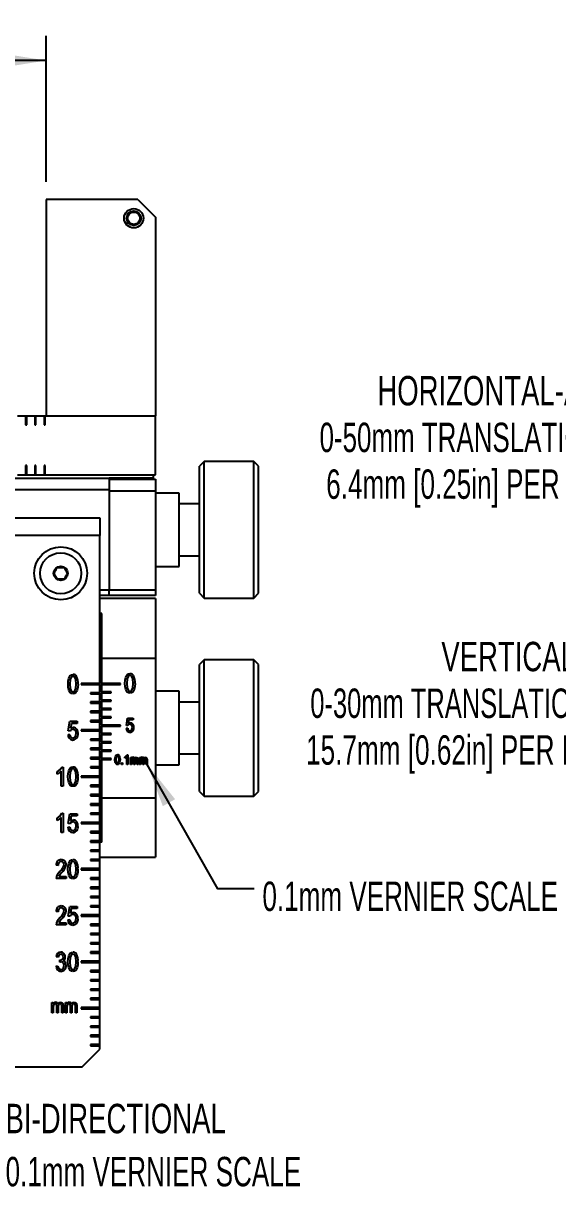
# Model space of a CAD drawing. Extents: x 0 to 278, y 1 to 215.
# Drawn here: x 100.9 to 139.4, y 58.7 to 142.5 of the extents above; entities that cross this region are included whole.
import ezdxf
from ezdxf.enums import TextEntityAlignment as Align

# ---------------------------------------------------------------- set-up
doc = ezdxf.new("R2010")
doc.units = 0
doc.layers.get('0').update_dxf_attribs({"linetype": 'CONTINUOUS'})
doc.dimstyles.new('SLDDIMSTYLE0', dxfattribs={"dimtxt": 2.116667, "dimasz": 3.175, "dimexe": 0, "dimexo": 0.0625, "dimgap": 0.529167, "dimtad": 0, "dimtih": 1, "dimtoh": 1, "dimlfac": 1.5, "dimrnd": 1e-09, "dimzin": 12, "dimsah": 1, "dimcen": 0.09, "dimazin": 3, "dimtfac": 1, "dimtofl": 0, "dimtmove": 0, "dimatfit": 3})
doc.dimstyles.new('SLDDIMSTYLE1', dxfattribs={"dimtxt": 2.116667, "dimasz": 3.175, "dimexe": 0, "dimexo": 0.0625, "dimgap": 0.529167, "dimtad": 0, "dimtih": 1, "dimtoh": 1, "dimlfac": 1.5, "dimrnd": 1e-09, "dimzin": 12, "dimsah": 1, "dimcen": 0, "dimazin": 3, "dimtfac": 1, "dimtofl": 0, "dimtmove": 0, "dimatfit": 3})

# ---------------------------------------------------------------- blocks, each defined once
blk = doc.blocks.new('_D')
at = {"color": 7, "linetype": 'CONTINUOUS'}
for p, q in [((75.925, 143.444), (75.281, 143.444)), ((75.281, 143.444), (75.281, 140.08)), ((83.682, 143.444), (84.326, 143.444)), ((84.326, 143.444), (84.326, 140.08)), ((57.028, 131.08), (57.028, 141.588)), ((102.579, 131.08), (102.579, 141.588)), ((75.281, 140.08), (75.925, 140.08)), ((84.326, 140.08), (83.682, 140.08)), ((57.028, 139.81), (65.316, 139.81)), ((102.579, 139.81), (94.291, 139.81))]:
    blk.add_line(p, q, dxfattribs=at)
for points in [[(57.028, 139.81), (60.203, 139.302), (60.203, 140.318)], [(102.579, 139.81), (99.404, 140.318), (99.404, 139.302)]]:
    blk.add_solid(points, dxfattribs=at)
at = {"color": 7, "linetype": 'CONTINUOUS', "width": 0.7}
for s, height, p in [('68.3mm', 2.1167, (74.422, 143.873, -4.49)), ('2.69in', 2.1167, (75.925, 140.08, -4.49)), ('MAXIMUM APERTURE', 2.11667, (65.745, 136.288, -4.49)), ('NOMINAL', 2.1167, (73.173, 132.925, -4.49))]:
    blk.add_text(s, height=height, dxfattribs=at).set_placement(p, align=Align.BOTTOM_LEFT)
blk = doc.blocks.new('SW_NOTE_3')
at = {"color": 0, "linetype": 'CONTINUOUS', "flags": 128}
blk.add_lwpolyline([(29.106, -43.378), (26.405, -43.378), (0, 0)], dxfattribs=at)
at = {"color": 0, "linetype": 'CONTINUOUS'}
blk.add_solid([(0, 0), (1.217, -2.976), (2.085, -2.448)], dxfattribs=at)
for s, width, p in [('BI-DIRECTIONAL', 0.7, (29.666, -45.668)), ('0.1mm VERNIER SCALE', 0.663158, (29.666, -49.49))]:
    blk.add_text(s, height=2.11667, dxfattribs=dict(at, width=width)).set_placement(p, align=Align.BOTTOM_LEFT)
blk = doc.blocks.new('SW_NOTE_4')
at = {"color": 0, "linetype": 'CONTINUOUS', "flags": 128}
blk.add_lwpolyline([(7.707, -8.965), (5.091, -8.965), (0, 0)], dxfattribs=at)
at = {"color": 0, "linetype": 'CONTINUOUS'}
blk.add_solid([(0, 0), (1.126, -3.012), (2.009, -2.51)], dxfattribs=at)
at = {"color": 0, "linetype": 'CONTINUOUS', "width": 0.663158}
blk.add_text('0.1mm VERNIER SCALE', height=2.11667, dxfattribs=at).set_placement((8.296, -11.193), align=Align.BOTTOM_LEFT)
blk = doc.blocks.new('_D_4')
at = {"color": 7, "linetype": 'CONTINUOUS'}
for p, q in [((169.121, 119.389), (166.91, 119.389)), ((174.384, 110.273), (169.121, 119.389))]:
    blk.add_line(p, q, dxfattribs=at)
blk.add_solid([(174.384, 110.273), (173.237, 113.276), (172.357, 112.768)], dxfattribs=at)
for s, height, width, p in [('%%c', 2.1167, 0.7, (141.637, 117.707, 22.945)), ('14.7mm [0.58in]', 2.11667, 0.7, (144.832, 117.707, 22.945)), ('HORIZONTAL-AXIS ACTUATOR', 2.11667, 0.7, (126.425, 114.344, 22.945)), ('0-50mm TRANSLATION RANGE @', 2.11667, 0.659615, (122.262, 110.981, 22.945)), ('6.4mm [0.25in] PER REVOLUTION', 2.11667, 0.663793, (122.741, 107.617, 22.945)), ('2.0mm [5/64in] HEX', 2.11667, 0.661111, (140.003, 104.254, 22.945))]:
    blk.add_text(s, height=height, dxfattribs=dict(at, width=width)).set_placement(p, align=Align.BOTTOM_LEFT)
blk = doc.blocks.new('_D_5')
at = {"color": 7, "linetype": 'CONTINUOUS'}
for p, q in [((168.961, 100.247), (167.025, 100.247)), ((173.982, 95.226), (168.961, 100.247))]:
    blk.add_line(p, q, dxfattribs=at)
blk.add_solid([(173.982, 95.226), (172.096, 97.83), (171.378, 97.112)], dxfattribs=at)
for s, height, width, p in [('%%c', 2.1167, 0.7, (141.752, 98.565, 22.945)), ('14.7mm [0.58in]', 2.11667, 0.7, (144.947, 98.565, 22.945)), ('VERTICAL-AXIS ACTUATOR', 2.11667, 0.7, (131.031, 95.202, 22.945)), ('0-30mm TRANSLATION RANGE @ ', 2.11667, 0.648148, (121.597, 91.839, 22.945)), ('15.7mm [0.62in] PER REVOLUTION', 2.11667, 0.665, (121.291, 88.475, 22.945)), ('2.0mm [5/64in] HEX', 2.11667, 0.661111, (140.117, 85.112, 22.945))]:
    blk.add_text(s, height=height, dxfattribs=dict(at, width=width)).set_placement(p, align=Align.BOTTOM_LEFT)

msp = doc.modelspace()

# ---------------------------------------------------------------- linework, layer by layer
at = {"color": 7, "linetype": 'CONTINUOUS'}
for p, q in [((102.579, 129.8099), (102.579, 114.2313)), ((109.183, 129.8099), (102.579, 129.8099)), ((109.183, 129.8099), (110.453, 128.5399)), ((110.453, 128.5399), (110.453, 114.2313)), ((100.5126, 114.2313), (101.0946, 114.2313)), ((101.0946, 114.2313), (101.0946, 113.5673)), ((101.0946, 114.2313), (101.1793, 114.2313)), ((101.1793, 113.5673), (101.1793, 114.2313)), ((101.1793, 114.2313), (101.7613, 114.2313)), ((101.7613, 114.2313), (101.7613, 113.5673)), ((101.7613, 114.2313), (101.846, 114.2313)), ((101.846, 113.5673), (101.846, 114.2313)), ((101.846, 114.2313), (102.428, 114.2313)), ((102.428, 114.2313), (102.428, 113.5673)), ((102.428, 114.2313), (102.5126, 114.2313)), ((102.5126, 113.5673), (102.5126, 114.2313)), ((102.5126, 114.2313), (110.453, 114.2313)), ((102.579, 114.2313), (110.453, 114.2313)), ((110.453, 109.9846), (110.453, 114.2313)), ((101.0946, 113.5673), (101.1793, 113.5673)), ((101.7613, 113.5673), (101.846, 113.5673)), ((102.428, 113.5673), (102.5126, 113.5673)), ((101.1793, 110.6619), (101.0946, 110.6619)), ((101.0946, 110.6619), (101.0946, 109.9846)), ((101.1793, 109.9846), (101.1793, 110.6619)), ((101.846, 110.6619), (101.7613, 110.6619)), ((101.7613, 110.6619), (101.7613, 109.9846)), ((101.846, 109.9846), (101.846, 110.6619)), ((102.5126, 110.6619), (102.428, 110.6619)), ((102.428, 110.6619), (102.428, 109.9846)), ((102.5126, 109.9846), (102.5126, 110.6619)), ((113.9666, 110.9306), (113.628, 110.5919)), ((113.628, 101.4479), (113.628, 110.5919)), ((117.5226, 110.9306), (113.9666, 110.9306)), ((113.9666, 101.1093), (113.9666, 110.9306)), ((117.8613, 110.5919), (117.5226, 110.9306)), ((117.5226, 101.1093), (117.5226, 110.9306)), ((117.8613, 101.4479), (117.8613, 110.5919)), ((68.5793, 109.7453), (107.1196, 109.7453)), ((100.5126, 109.9846), (101.0946, 109.9846)), ((101.0946, 109.9846), (101.1793, 109.9846)), ((101.1793, 109.9846), (101.7613, 109.9846)), ((101.7613, 109.9846), (101.846, 109.9846)), ((101.846, 109.9846), (102.428, 109.9846)), ((102.428, 109.9846), (102.5126, 109.9846)), ((102.5126, 109.9846), (110.453, 109.9846)), ((109.945, 109.7453), (107.1196, 109.7453)), ((107.1196, 109.7453), (107.1196, 108.8986)), ((110.2836, 109.7453), (109.945, 109.7453)), ((110.2836, 109.9846), (110.2836, 109.7453)), ((107.1196, 109.6606), (110.453, 109.6606)), ((110.453, 109.6606), (110.453, 108.8139)), ((107.1196, 108.8986), (66.1793, 108.8986)), ((107.1196, 108.8986), (107.1196, 101.7019)), ((107.1196, 108.8139), (107.1196, 101.7019)), ((110.453, 108.8139), (107.1196, 108.8139)), ((110.453, 108.8139), (110.453, 101.7019)), ((112.1463, 108.6658), (110.453, 108.6658)), ((112.1463, 103.3741), (112.1463, 108.6658)), ((113.628, 107.8826), (112.1463, 107.8826)), ((94.453, 106.8873), (106.453, 106.8873)), ((106.453, 106.8873), (106.453, 105.6173)), ((106.453, 105.6173), (94.453, 105.6173)), ((106.453, 94.9553), (106.453, 105.6173)), ((112.1463, 104.1573), (113.628, 104.1573)), ((103.3835, 103.3106), (103.8724, 103.3106)), ((110.453, 103.3741), (112.1463, 103.3741)), ((103.8724, 102.4639), (103.3835, 102.4639)), ((106.453, 101.7019), (107.1196, 101.7019)), ((107.1196, 101.2786), (107.1196, 101.7019)), ((107.1196, 101.7019), (110.453, 101.7019)), ((110.453, 101.7019), (110.453, 101.2786)), ((113.628, 101.4479), (113.9666, 101.1093)), ((117.5226, 101.1093), (117.8613, 101.4479)), ((107.1196, 101.2786), (106.453, 101.2786)), ((110.453, 101.0669), (106.453, 101.0669)), ((110.453, 101.2786), (107.1196, 101.2786)), ((110.453, 101.0669), (110.453, 96.7766)), ((113.9666, 101.1093), (117.5226, 101.1093)), ((106.5863, 99.9862), (106.453, 99.9862)), ((106.5863, 96.7766), (106.5863, 99.9862)), ((106.5863, 94.9553), (106.5863, 96.7766)), ((106.5863, 96.7766), (110.453, 96.7766)), ((110.453, 96.7766), (110.453, 86.7306)), ((113.9666, 96.6643), (113.628, 96.3256)), ((117.5226, 96.6643), (113.9666, 96.6643)), ((113.9666, 86.8429), (113.9666, 96.6643)), ((117.8613, 96.3256), (117.5226, 96.6643)), ((117.5226, 86.8429), (117.5226, 96.6643)), ((113.628, 87.1816), (113.628, 96.3256)), ((117.8613, 87.1816), (117.8613, 96.3256)), ((106.453, 94.9553), (105.0983, 94.9553)), ((105.0983, 94.9553), (105.0983, 94.8706)), ((105.0983, 94.8706), (106.453, 94.8706)), ((106.453, 94.8706), (106.453, 94.9553)), ((106.453, 94.2886), (106.453, 94.8706)), ((107.941, 94.9553), (106.5863, 94.9553)), ((106.5863, 94.9553), (106.5863, 94.8706)), ((106.5863, 94.3553), (106.5863, 94.8706)), ((106.5863, 94.8706), (107.941, 94.8706)), ((107.941, 94.8706), (107.941, 94.9553)), ((106.453, 94.2886), (105.7756, 94.2886)), ((105.7756, 94.2886), (105.7756, 94.2039)), ((105.7756, 94.2039), (106.453, 94.2039)), ((106.453, 94.2039), (106.453, 94.2886)), ((106.453, 93.6219), (106.453, 94.2039)), ((107.2636, 94.3553), (106.5863, 94.3553)), ((106.5863, 94.3553), (106.5863, 94.2706)), ((106.5863, 93.7553), (106.5863, 94.2706)), ((106.5863, 94.2706), (107.2636, 94.2706)), ((107.2636, 94.2706), (107.2636, 94.3553)), ((112.1463, 94.3994), (110.453, 94.3994)), ((112.1463, 89.1078), (112.1463, 94.3994)), ((106.453, 93.6219), (105.7756, 93.6219)), ((105.7756, 93.6219), (105.7756, 93.5373)), ((105.7756, 93.5373), (106.453, 93.5373)), ((106.453, 93.5373), (106.453, 93.6219)), ((106.453, 92.9553), (106.453, 93.5373)), ((107.2636, 93.7553), (106.5863, 93.7553)), ((106.5863, 93.7553), (106.5863, 93.6706)), ((106.5863, 93.1553), (106.5863, 93.6706)), ((106.5863, 93.6706), (107.2636, 93.6706)), ((107.2636, 93.1553), (106.5863, 93.1553)), ((106.5863, 93.1553), (106.5863, 93.0706)), ((106.5863, 92.5553), (106.5863, 93.0706)), ((106.5863, 93.0706), (107.2636, 93.0706)), ((107.2636, 93.6706), (107.2636, 93.7553)), ((107.2636, 93.0706), (107.2636, 93.1553)), ((113.628, 93.6163), (112.1463, 93.6163)), ((104.1703, 91.5452), (104.2758, 92.2393)), ((104.2758, 92.2393), (104.8212, 92.2393)), ((104.8212, 92.2393), (104.8212, 92.081)), ((106.453, 92.9553), (105.7756, 92.9553)), ((105.7756, 92.9553), (105.7756, 92.8706)), ((105.7756, 92.8706), (106.453, 92.8706)), ((105.7756, 92.2886), (105.7756, 92.2039)), ((106.453, 92.2886), (105.7756, 92.2886)), ((105.7756, 92.2039), (106.453, 92.2039)), ((106.453, 92.8706), (106.453, 92.9553)), ((106.453, 92.2886), (106.453, 92.8706)), ((106.453, 92.2039), (106.453, 92.2886)), ((106.453, 91.6219), (106.453, 92.2039)), ((107.2636, 92.5553), (106.5863, 92.5553)), ((106.5863, 92.5553), (106.5863, 92.4706)), ((106.5863, 91.9553), (106.5863, 92.4706)), ((106.5863, 92.4706), (107.2636, 92.4706)), ((107.2636, 92.4706), (107.2636, 92.5553)), ((108.3581, 91.9349), (108.4382, 92.4613)), ((108.4382, 92.4613), (108.8518, 92.4613)), ((108.5276, 92.3412), (108.489, 92.0875)), ((108.8518, 92.3412), (108.5276, 92.3412)), ((108.8518, 92.4613), (108.8518, 92.3412)), ((104.311, 91.5252), (104.1703, 91.5452)), ((104.3937, 92.081), (104.3429, 91.7465)), ((104.8212, 92.081), (104.3937, 92.081)), ((106.453, 91.6219), (105.0983, 91.6219)), ((105.0983, 91.6219), (105.0983, 91.5373)), ((105.0983, 91.5373), (106.453, 91.5373)), ((106.453, 91.5373), (106.453, 91.6219)), ((106.453, 90.9553), (106.453, 91.5373)), ((107.941, 91.9553), (106.5863, 91.9553)), ((106.5863, 91.9553), (106.5863, 91.8706)), ((106.5863, 91.3553), (106.5863, 91.8706)), ((106.5863, 91.8706), (107.941, 91.8706)), ((107.2636, 91.3553), (106.5863, 91.3553)), ((106.5863, 91.3553), (106.5863, 91.2706)), ((107.2636, 91.2706), (107.2636, 91.3553)), ((107.941, 91.8706), (107.941, 91.9553)), ((108.3448, 91.7275), (108.4515, 91.7408)), ((108.4649, 91.9197), (108.3581, 91.9349)), ((104.1527, 91.2717), (104.2934, 91.2893)), ((106.453, 90.9553), (105.7756, 90.9553)), ((105.7756, 90.9553), (105.7756, 90.8706)), ((105.7756, 90.8706), (106.453, 90.8706)), ((106.453, 90.8706), (106.453, 90.9553)), ((106.453, 90.2886), (106.453, 90.8706)), ((106.5863, 90.7553), (106.5863, 91.2706)), ((106.5863, 91.2706), (107.2636, 91.2706)), ((107.2636, 90.7553), (106.5863, 90.7553)), ((106.5863, 90.7553), (106.5863, 90.6706)), ((106.5863, 90.1553), (106.5863, 90.6706)), ((106.5863, 90.6706), (107.2636, 90.6706)), ((107.2636, 90.6706), (107.2636, 90.7553)), ((105.7756, 90.2886), (105.7756, 90.2039)), ((106.453, 90.2886), (105.7756, 90.2886)), ((105.7756, 90.2039), (106.453, 90.2039)), ((106.453, 90.2039), (106.453, 90.2886)), ((106.453, 89.6219), (106.453, 90.2039)), ((107.2636, 90.1553), (106.5863, 90.1553)), ((106.5863, 90.1553), (106.5863, 90.0706)), ((106.5863, 89.5553), (106.5863, 90.0706)), ((106.5863, 90.0706), (107.2636, 90.0706)), ((107.2636, 90.0706), (107.2636, 90.1553)), ((108.236, 89.5678), (108.236, 89.6478)), ((108.3783, 89.1319), (108.3783, 89.6745)), ((108.4033, 89.8257), (108.4495, 89.8257)), ((108.4495, 89.8257), (108.4495, 89.1319)), ((112.1463, 89.8909), (113.628, 89.8909)), ((103.708, 88.9412), (103.7993, 88.9412)), ((103.7993, 88.9412), (103.7993, 87.5689)), ((106.453, 89.6219), (105.7756, 89.6219)), ((105.7756, 89.6219), (105.7756, 89.5373)), ((105.7756, 89.5373), (106.453, 89.5373)), ((106.453, 88.9553), (105.7756, 88.9553)), ((105.7756, 88.9553), (105.7756, 88.8706)), ((105.7756, 88.8706), (106.453, 88.8706)), ((106.453, 89.5373), (106.453, 89.6219)), ((106.453, 88.9553), (106.453, 89.5373)), ((106.453, 88.8706), (106.453, 88.9553)), ((106.453, 88.2886), (106.453, 88.8706)), ((107.2636, 89.5553), (106.5863, 89.5553)), ((106.5863, 89.5553), (106.5863, 89.4706)), ((106.5863, 86.7306), (106.5863, 89.4706)), ((106.5863, 89.4706), (107.2636, 89.4706)), ((107.2636, 89.4706), (107.2636, 89.5553)), ((108.0047, 89.2298), (108.0759, 89.2298)), ((108.0047, 89.1319), (108.0047, 89.2298)), ((108.0759, 89.1319), (108.0047, 89.1319)), ((108.0759, 89.2298), (108.0759, 89.1319)), ((108.4495, 89.1319), (108.3783, 89.1319)), ((108.6451, 89.63), (108.7074, 89.63)), ((108.6451, 89.1319), (108.6451, 89.63)), ((108.7163, 89.1319), (108.6451, 89.1319)), ((108.7074, 89.63), (108.7074, 89.5599)), ((108.7163, 89.3902), (108.7163, 89.1319)), ((108.8853, 89.1319), (108.8853, 89.4553)), ((108.9565, 89.1319), (108.8853, 89.1319)), ((108.9565, 89.4212), (108.9565, 89.1319)), ((109.1254, 89.1319), (109.1254, 89.4455)), ((109.1966, 89.1319), (109.1254, 89.1319)), ((109.1966, 89.4723), (109.1966, 89.1319)), ((109.3033, 89.63), (109.3656, 89.63)), ((109.3033, 89.1319), (109.3033, 89.63)), ((109.3745, 89.1319), (109.3033, 89.1319)), ((109.3656, 89.63), (109.3656, 89.5599)), ((109.3745, 89.3902), (109.3745, 89.1319)), ((109.5435, 89.1319), (109.5435, 89.4553)), ((109.6147, 89.1319), (109.5435, 89.1319)), ((109.6147, 89.4212), (109.6147, 89.1319)), ((109.7836, 89.1319), (109.7836, 89.4455)), ((109.8548, 89.1319), (109.7836, 89.1319)), ((109.8548, 89.4723), (109.8548, 89.1319)), ((110.453, 89.1078), (112.1463, 89.1078)), ((103.377, 88.431), (103.377, 88.5893)), ((103.6585, 87.5689), (103.6585, 88.6421)), ((106.453, 88.2886), (105.0983, 88.2886)), ((105.0983, 88.2886), (105.0983, 88.2039)), ((105.0983, 88.2039), (106.453, 88.2039)), ((106.453, 88.2039), (106.453, 88.2886)), ((106.453, 87.6219), (106.453, 88.2039)), ((103.7993, 87.5689), (103.6585, 87.5689)), ((105.7756, 87.6219), (105.7756, 87.5373)), ((106.453, 87.6219), (105.7756, 87.6219)), ((105.7756, 87.5373), (106.453, 87.5373)), ((106.453, 87.5373), (106.453, 87.6219)), ((106.453, 86.9553), (106.453, 87.5373)), ((113.628, 87.1816), (113.9666, 86.8429)), ((117.5226, 86.8429), (117.8613, 87.1816)), ((106.453, 86.9553), (105.7756, 86.9553)), ((105.7756, 86.9553), (105.7756, 86.8706)), ((105.7756, 86.8706), (106.453, 86.8706)), ((105.7756, 86.2886), (105.7756, 86.2039)), ((106.453, 86.2886), (105.7756, 86.2886)), ((106.453, 86.8706), (106.453, 86.9553)), ((106.453, 86.2886), (106.453, 86.8706)), ((106.453, 86.2039), (106.453, 86.2886)), ((106.5863, 86.7306), (110.453, 86.7306)), ((106.5863, 83.521), (106.5863, 86.7306)), ((110.453, 86.7306), (110.453, 82.4403)), ((113.9666, 86.8429), (117.5226, 86.8429)), ((103.708, 85.6079), (103.7993, 85.6079)), ((103.7993, 85.6079), (103.7993, 84.2356)), ((104.1687, 84.8786), (104.2743, 85.5727)), ((104.2743, 85.5727), (104.8197, 85.5727)), ((104.8197, 85.5727), (104.8197, 85.4143)), ((105.7756, 86.2039), (106.453, 86.2039)), ((106.453, 85.6219), (105.7756, 85.6219)), ((105.7756, 85.6219), (105.7756, 85.5373)), ((105.7756, 85.5373), (106.453, 85.5373)), ((106.453, 85.6219), (106.453, 86.2039)), ((106.453, 85.5373), (106.453, 85.6219)), ((106.453, 84.9553), (106.453, 85.5373)), ((103.377, 85.0977), (103.377, 85.256)), ((103.6585, 84.2356), (103.6585, 85.3088)), ((104.1511, 84.6051), (104.2919, 84.6227)), ((104.3095, 84.8585), (104.1687, 84.8786)), ((104.3922, 85.4143), (104.3413, 85.0798)), ((104.8197, 85.4143), (104.3922, 85.4143)), ((106.453, 84.9553), (105.0983, 84.9553)), ((105.0983, 84.9553), (105.0983, 84.8706)), ((105.0983, 84.8706), (106.453, 84.8706)), ((106.453, 84.8706), (106.453, 84.9553)), ((106.453, 84.2886), (106.453, 84.8706)), ((103.7993, 84.2356), (103.6585, 84.2356)), ((106.453, 84.2886), (105.7756, 84.2886)), ((105.7756, 84.2886), (105.7756, 84.2039)), ((105.7756, 84.2039), (106.453, 84.2039)), ((106.453, 84.2039), (106.453, 84.2886)), ((106.453, 83.6219), (106.453, 84.2039)), ((106.453, 83.6219), (105.7756, 83.6219)), ((105.7756, 83.6219), (105.7756, 83.5373)), ((105.7756, 83.5373), (106.453, 83.5373)), ((106.453, 82.9553), (105.7756, 82.9553)), ((105.7756, 82.9553), (105.7756, 82.8706)), ((106.453, 83.5373), (106.453, 83.6219)), ((106.453, 82.9553), (106.453, 83.5373)), ((106.5863, 83.521), (106.453, 83.521)), ((106.453, 82.8706), (106.453, 82.9553)), ((105.7756, 82.8706), (106.453, 82.8706)), ((106.453, 82.2886), (105.7756, 82.2886)), ((105.7756, 82.2886), (105.7756, 82.2039)), ((105.7756, 82.2039), (106.453, 82.2039)), ((106.453, 82.2886), (106.453, 82.8706)), ((106.453, 82.4403), (110.453, 82.4403)), ((106.453, 82.2039), (106.453, 82.2886)), ((106.453, 81.6219), (106.453, 82.2039)), ((103.4474, 81.8523), (103.3067, 81.8699)), ((106.453, 81.6219), (105.0983, 81.6219)), ((105.0983, 81.6219), (105.0983, 81.5373)), ((105.0983, 81.5373), (106.453, 81.5373)), ((106.453, 81.5373), (106.453, 81.6219)), ((106.453, 80.9553), (106.453, 81.5373)), ((104.0104, 80.9023), (103.2891, 80.9023)), ((103.4826, 81.0606), (104.0104, 81.0606)), ((104.0104, 81.0606), (104.0104, 80.9023)), ((106.453, 80.9553), (105.7756, 80.9553)), ((105.7756, 80.9553), (105.7756, 80.8706)), ((105.7756, 80.8706), (106.453, 80.8706)), ((106.453, 80.8706), (106.453, 80.9553)), ((106.453, 80.2886), (106.453, 80.8706)), ((106.453, 80.2886), (105.7756, 80.2886)), ((105.7756, 80.2886), (105.7756, 80.2039)), ((105.7756, 80.2039), (106.453, 80.2039)), ((106.453, 79.6219), (105.7756, 79.6219)), ((105.7756, 79.6219), (105.7756, 79.5373)), ((106.453, 80.2039), (106.453, 80.2886)), ((106.453, 79.6219), (106.453, 80.2039)), ((106.453, 79.5373), (106.453, 79.6219)), ((104.1687, 78.2119), (104.2743, 78.906)), ((104.2743, 78.906), (104.8197, 78.906)), ((104.3922, 78.7477), (104.3413, 78.4131)), ((104.8197, 78.7477), (104.3922, 78.7477)), ((104.8197, 78.906), (104.8197, 78.7477)), ((105.7756, 79.5373), (106.453, 79.5373)), ((105.7756, 78.9553), (105.7756, 78.8706)), ((106.453, 78.9553), (105.7756, 78.9553)), ((105.7756, 78.8706), (106.453, 78.8706)), ((106.453, 78.9553), (106.453, 79.5373)), ((106.453, 78.8706), (106.453, 78.9553)), ((106.453, 78.2886), (106.453, 78.8706)), ((103.4474, 78.519), (103.3067, 78.5366)), ((104.1511, 77.9384), (104.2919, 77.956)), ((104.3095, 78.1918), (104.1687, 78.2119)), ((106.453, 78.2886), (105.0983, 78.2886)), ((105.0983, 78.2886), (105.0983, 78.2039)), ((105.0983, 78.2039), (106.453, 78.2039)), ((106.453, 78.2039), (106.453, 78.2886)), ((106.453, 77.6219), (106.453, 78.2039)), ((104.0104, 77.5689), (103.2891, 77.5689)), ((103.4826, 77.7273), (104.0104, 77.7273)), ((104.0104, 77.7273), (104.0104, 77.5689)), ((106.453, 77.6219), (105.7756, 77.6219)), ((105.7756, 77.6219), (105.7756, 77.5373)), ((105.7756, 77.5373), (106.453, 77.5373)), ((106.453, 77.5373), (106.453, 77.6219)), ((106.453, 76.9553), (106.453, 77.5373)), ((105.7756, 76.9553), (105.7756, 76.8706)), ((106.453, 76.9553), (105.7756, 76.9553)), ((105.7756, 76.8706), (106.453, 76.8706)), ((106.453, 76.2886), (105.7756, 76.2886)), ((105.7756, 76.2886), (105.7756, 76.2039)), ((106.453, 76.8706), (106.453, 76.9553)), ((106.453, 76.2886), (106.453, 76.8706)), ((106.453, 76.2039), (106.453, 76.2886)), ((105.7756, 76.2039), (106.453, 76.2039)), ((106.453, 75.6219), (105.7756, 75.6219)), ((105.7756, 75.6219), (105.7756, 75.5373)), ((105.7756, 75.5373), (106.453, 75.5373)), ((106.453, 75.6219), (106.453, 76.2039)), ((106.453, 75.5373), (106.453, 75.6219)), ((106.453, 74.9553), (106.453, 75.5373)), ((103.2891, 74.6051), (103.4298, 74.6227)), ((103.4474, 75.256), (103.3067, 75.2736)), ((103.553, 74.8855), (103.5705, 75.0449)), ((103.5705, 75.0449), (103.5917, 75.043)), ((106.453, 74.9553), (105.0983, 74.9553)), ((105.0983, 74.9553), (105.0983, 74.8706)), ((105.0983, 74.8706), (106.453, 74.8706)), ((106.453, 74.8706), (106.453, 74.9553)), ((106.453, 74.2886), (106.453, 74.8706)), ((105.7756, 74.2886), (105.7756, 74.2039)), ((106.453, 74.2886), (105.7756, 74.2886)), ((105.7756, 74.2039), (106.453, 74.2039)), ((106.453, 74.2039), (106.453, 74.2886)), ((106.453, 73.6219), (106.453, 74.2039)), ((106.453, 73.6219), (105.7756, 73.6219)), ((105.7756, 73.6219), (105.7756, 73.5373)), ((105.7756, 73.5373), (106.453, 73.5373)), ((106.453, 72.9553), (105.7756, 72.9553)), ((105.7756, 72.9553), (105.7756, 72.8706)), ((106.453, 73.5373), (106.453, 73.6219)), ((106.453, 72.9553), (106.453, 73.5373)), ((106.453, 72.8706), (106.453, 72.9553)), ((105.7756, 72.8706), (106.453, 72.8706)), ((106.453, 72.2886), (105.7756, 72.2886)), ((105.7756, 72.2886), (105.7756, 72.2039)), ((105.7756, 72.2039), (106.453, 72.2039)), ((106.453, 72.2886), (106.453, 72.8706)), ((106.453, 72.2039), (106.453, 72.2886)), ((106.453, 71.6219), (106.453, 72.2039)), ((102.977, 71.9881), (103.0704, 71.9881)), ((102.977, 71.2409), (102.977, 71.9881)), ((103.0837, 71.2409), (102.977, 71.2409)), ((103.0704, 71.9881), (103.0704, 71.8828)), ((103.0837, 71.6283), (103.0837, 71.2409)), ((103.3372, 71.2409), (103.3372, 71.726)), ((103.444, 71.2409), (103.3372, 71.2409)), ((103.444, 71.6748), (103.444, 71.2409)), ((103.6975, 71.2409), (103.6975, 71.7112)), ((103.8042, 71.2409), (103.6975, 71.2409)), ((103.8042, 71.7515), (103.8042, 71.2409)), ((103.9643, 71.9881), (104.0577, 71.9881)), ((103.9643, 71.2409), (103.9643, 71.9881)), ((104.071, 71.2409), (103.9643, 71.2409)), ((104.0577, 71.9881), (104.0577, 71.8828)), ((104.071, 71.6283), (104.071, 71.2409)), ((104.3245, 71.2409), (104.3245, 71.726)), ((104.4313, 71.2409), (104.3245, 71.2409)), ((104.4313, 71.6748), (104.4313, 71.2409)), ((104.6848, 71.2409), (104.6848, 71.7112)), ((104.7915, 71.2409), (104.6848, 71.2409)), ((104.7915, 71.7515), (104.7915, 71.2409)), ((106.453, 71.6219), (105.0983, 71.6219)), ((105.0983, 71.6219), (105.0983, 71.5373)), ((105.0983, 71.5373), (106.453, 71.5373)), ((106.453, 71.5373), (106.453, 71.6219)), ((106.453, 70.9553), (106.453, 71.5373)), ((106.453, 70.9553), (105.7756, 70.9553)), ((105.7756, 70.9553), (105.7756, 70.8706)), ((105.7756, 70.8706), (106.453, 70.8706)), ((106.453, 70.8706), (106.453, 70.9553)), ((106.453, 70.2886), (106.453, 70.8706)), ((106.453, 70.2886), (105.7756, 70.2886)), ((105.7756, 70.2886), (105.7756, 70.2039)), ((105.7756, 70.2039), (106.453, 70.2039)), ((106.453, 69.6219), (105.7756, 69.6219)), ((105.7756, 69.6219), (105.7756, 69.5373)), ((105.7756, 69.5373), (106.453, 69.5373)), ((106.453, 70.2039), (106.453, 70.2886)), ((106.453, 69.6219), (106.453, 70.2039)), ((106.453, 69.5373), (106.453, 69.6219)), ((106.453, 68.9553), (106.453, 69.5373)), ((106.453, 68.9553), (105.7756, 68.9553)), ((105.7756, 68.9553), (105.7756, 68.8706)), ((105.7756, 68.8706), (106.453, 68.8706)), ((106.453, 68.8706), (106.453, 68.9553)), ((106.453, 68.6239), (106.453, 68.8706)), ((105.183, 67.3539), (106.453, 68.6239)), ((95.723, 67.3539), (105.183, 67.3539))]:
    msp.add_line(p, q, dxfattribs=at)
at = {"color": 7, "linetype": 'CONTINUOUS', "flags": 128}
for points in [[(103.1391, 102.8873), (103.2077, 103.0061), (103.2514, 103.0817), (103.2965, 103.1598), (103.3494, 103.2514), (103.3835, 103.3106)], [(103.8724, 103.3106), (103.9265, 103.2169), (103.972, 103.138), (104.0209, 103.0534), (104.0705, 102.9674), (104.1168, 102.8873)], [(103.3835, 102.4639), (103.3373, 102.5441), (103.2876, 102.63), (103.2388, 102.7147), (103.1932, 102.7936), (103.1391, 102.8873)], [(104.1168, 102.8873), (104.0482, 102.7685), (104.0045, 102.6928), (103.9594, 102.6147), (103.9065, 102.5231), (103.8724, 102.4639)], [(104.1527, 94.9124), (104.1637, 95.1302), (104.2075, 95.3435), (104.2507, 95.4436), (104.316, 95.5305), (104.4072, 95.5892), (104.5141, 95.6079)], [(108.2536, 94.9623), (108.2648, 95.1825), (108.3091, 95.3982), (108.3528, 95.4994), (108.4188, 95.5873), (108.511, 95.6466), (108.6191, 95.6655)], [(108.6133, 95.5232), (108.5358, 95.4999), (108.4787, 95.4416), (108.42, 95.2897), (108.3959, 94.9628)], [(108.8407, 94.9628), (108.816, 95.2939), (108.7537, 95.4465), (108.6928, 95.5024), (108.6133, 95.5232)], [(104.5125, 94.218), (104.4062, 94.2381), (104.3157, 94.2976), (104.2039, 94.4817), (104.1624, 94.695), (104.1527, 94.9124)], [(104.5084, 95.4671), (104.4317, 95.4441), (104.3753, 95.3864), (104.3172, 95.2362), (104.2934, 94.9129)], [(104.2934, 94.9129), (104.3177, 94.5863), (104.3788, 94.4355), (104.4383, 94.3798), (104.5166, 94.3588)], [(104.7332, 94.9129), (104.7088, 95.2404), (104.6472, 95.3913), (104.587, 95.4466), (104.5084, 95.4671)], [(104.874, 94.9124), (104.8628, 94.6948), (104.8188, 94.4818), (104.7758, 94.3818), (104.7106, 94.2949), (104.6194, 94.2365), (104.5125, 94.218)], [(104.5166, 94.3588), (104.5935, 94.3815), (104.6505, 94.4389), (104.7094, 94.5891), (104.7332, 94.9129)], [(108.6175, 94.2602), (108.5099, 94.2805), (108.4185, 94.3406), (108.3055, 94.5268), (108.2635, 94.7425), (108.2536, 94.9623)], [(108.3959, 94.9628), (108.4205, 94.6325), (108.4823, 94.4801), (108.5424, 94.4237), (108.6216, 94.4025)], [(108.983, 94.9623), (108.9717, 94.7423), (108.9272, 94.5268), (108.8837, 94.4258), (108.8178, 94.3379), (108.7255, 94.2788), (108.6175, 94.2602)], [(108.6216, 94.4025), (108.6994, 94.4255), (108.757, 94.4835), (108.8165, 94.6354), (108.8407, 94.9628)], [(104.3429, 91.7465), (104.452, 91.7892), (104.5436, 91.7995)], [(104.5007, 91.0254), (104.5818, 91.0438), (104.648, 91.0945), (104.6951, 91.1636), (104.7332, 91.3558)], [(108.489, 92.0875), (108.5718, 92.1199), (108.6412, 92.1277)], [(108.6087, 91.5407), (108.6702, 91.5546), (108.7204, 91.5931), (108.7561, 91.6454), (108.7851, 91.7912)], [(107.5333, 89.4741), (107.561, 89.6921), (107.6159, 89.7866), (107.662, 89.8163), (107.7161, 89.8257)], [(107.7132, 89.7546), (107.6744, 89.7429), (107.6458, 89.7137), (107.6165, 89.6378), (107.6045, 89.4744)], [(107.8268, 89.4744), (107.8145, 89.6399), (107.7834, 89.7162), (107.7529, 89.7442), (107.7132, 89.7546)], [(107.8421, 89.7535), (107.8904, 89.6006), (107.898, 89.4741)], [(108.236, 89.6478), (108.3438, 89.7348), (108.4033, 89.8257)], [(108.3783, 89.6745), (108.3036, 89.608), (108.236, 89.5678)], [(108.9453, 89.5537), (109.0043, 89.6198), (109.071, 89.6389)], [(109.071, 89.6389), (109.1146, 89.6323), (109.1526, 89.61), (109.1786, 89.5744), (109.1966, 89.4723)], [(109.6035, 89.5537), (109.6625, 89.6198), (109.7292, 89.6389)], [(109.7292, 89.6389), (109.7728, 89.6323), (109.8108, 89.61), (109.8368, 89.5744), (109.8548, 89.4723)], [(103.377, 88.5893), (103.5902, 88.7613), (103.708, 88.9412)], [(104.1511, 88.2457), (104.1622, 88.4635), (104.206, 88.6769), (104.2492, 88.7769), (104.3145, 88.8639), (104.4057, 88.9225), (104.5126, 88.9412)], [(104.5068, 88.8005), (104.4302, 88.7774), (104.3737, 88.7197), (104.3157, 88.5695), (104.2919, 88.2463)], [(104.7317, 88.2463), (104.7073, 88.5737), (104.6457, 88.7247), (104.5855, 88.7799), (104.5068, 88.8005)], [(107.7152, 89.123), (107.6615, 89.1332), (107.6157, 89.1633), (107.5592, 89.2564), (107.5333, 89.4741)], [(107.6045, 89.4744), (107.6168, 89.3092), (107.6476, 89.233), (107.6777, 89.2048), (107.7173, 89.1942)], [(107.898, 89.4741), (107.8701, 89.2564), (107.8154, 89.1619), (107.7693, 89.1324), (107.7152, 89.123)], [(107.7173, 89.1942), (107.7562, 89.2057), (107.785, 89.2347), (107.8148, 89.3107), (107.8268, 89.4744)], [(108.8158, 89.5678), (108.7875, 89.5636), (108.7623, 89.5503), (108.7428, 89.5293), (108.7303, 89.5036), (108.7163, 89.3902)], [(108.8853, 89.4553), (108.8743, 89.5289), (108.8649, 89.545), (108.8513, 89.5577), (108.8343, 89.5655), (108.8158, 89.5678)], [(109.0551, 89.5678), (109.0305, 89.5646), (109.0079, 89.5545), (108.9748, 89.518), (108.9565, 89.4212)], [(109.1254, 89.4455), (109.1166, 89.5246), (109.1071, 89.5421), (109.0927, 89.5559), (109.0748, 89.5649), (109.0551, 89.5678)], [(109.474, 89.5678), (109.4457, 89.5636), (109.4205, 89.5503), (109.401, 89.5293), (109.3885, 89.5036), (109.3745, 89.3902)], [(109.5435, 89.4553), (109.5325, 89.5289), (109.5231, 89.545), (109.5095, 89.5577), (109.4925, 89.5655), (109.474, 89.5678)], [(109.7133, 89.5678), (109.6887, 89.5646), (109.6661, 89.5545), (109.633, 89.518), (109.6147, 89.4212)], [(109.7836, 89.4455), (109.7748, 89.5246), (109.7653, 89.5421), (109.7509, 89.5559), (109.733, 89.5649), (109.7133, 89.5678)], [(103.6585, 88.6421), (103.5108, 88.5105), (103.377, 88.431)], [(104.511, 87.5513), (104.4046, 87.5715), (104.3141, 87.6309), (104.2024, 87.8151), (104.1609, 88.0284), (104.1511, 88.2457)], [(104.2919, 88.2463), (104.3162, 87.9196), (104.3773, 87.7689), (104.4368, 87.7131), (104.5151, 87.6921)], [(104.8724, 88.2457), (104.8613, 88.0282), (104.8173, 87.8151), (104.7742, 87.7151), (104.709, 87.6282), (104.6178, 87.5698), (104.511, 87.5513)], [(104.5151, 87.6921), (104.592, 87.7149), (104.649, 87.7722), (104.7078, 87.9225), (104.7317, 88.2463)], [(103.377, 85.256), (103.5902, 85.4279), (103.708, 85.6079)], [(103.6585, 85.3088), (103.5108, 85.1772), (103.377, 85.0977)], [(104.3413, 85.0798), (104.4504, 85.1225), (104.542, 85.1329)], [(104.4991, 84.3588), (104.5802, 84.3772), (104.6465, 84.4278), (104.6935, 84.4969), (104.7317, 84.6892)], [(104.1511, 81.5791), (104.1622, 81.7968), (104.206, 82.0102), (104.2492, 82.1102), (104.3145, 82.1972), (104.4057, 82.2559), (104.5126, 82.2745)], [(104.5068, 82.1338), (104.4302, 82.1107), (104.3737, 82.0531), (104.3157, 81.9028), (104.2919, 81.5796)], [(104.7317, 81.5796), (104.7073, 81.9071), (104.6457, 82.058), (104.5855, 82.1132), (104.5068, 82.1338)], [(103.6918, 81.3237), (103.5646, 81.1839), (103.4826, 81.0606)], [(104.511, 80.8847), (104.4046, 80.9048), (104.3141, 80.9642), (104.2024, 81.1484), (104.1609, 81.3617), (104.1511, 81.5791)], [(104.2919, 81.5796), (104.3162, 81.2529), (104.3773, 81.1022), (104.4368, 81.0465), (104.5151, 81.0254)], [(104.8724, 81.5791), (104.8613, 81.3615), (104.8173, 81.1484), (104.7742, 81.0485), (104.709, 80.9615), (104.6178, 80.9031), (104.511, 80.8847)], [(104.5151, 81.0254), (104.592, 81.0482), (104.649, 81.1056), (104.7078, 81.2558), (104.7317, 81.5796)], [(103.6918, 77.9903), (103.5646, 77.8506), (103.4826, 77.7273)], [(104.3413, 78.4131), (104.4504, 78.4559), (104.542, 78.4662)], [(104.4991, 77.6921), (104.5802, 77.7105), (104.6465, 77.7612), (104.6935, 77.8302), (104.7317, 78.0225)], [(103.642, 75.4671), (103.5564, 75.4466), (103.4916, 75.3871), (103.4474, 75.256)], [(104.1511, 74.9124), (104.1622, 75.1302), (104.206, 75.3435), (104.2492, 75.4436), (104.3145, 75.5305), (104.4057, 75.5892), (104.5126, 75.6079)], [(104.5068, 75.4671), (104.4302, 75.4441), (104.3737, 75.3864), (104.3157, 75.2362), (104.2919, 74.9129)], [(104.7317, 74.9129), (104.7073, 75.2404), (104.6457, 75.3913), (104.5855, 75.4466), (104.5068, 75.4671)], [(103.4298, 74.6227), (103.4539, 74.5213), (103.5009, 74.4287), (103.5629, 74.3763), (103.6423, 74.3588)], [(103.65, 74.9041), (103.595, 74.8971), (103.553, 74.8855)], [(103.6423, 74.3588), (103.7493, 74.3905), (103.8269, 74.4717), (103.8696, 74.6422)], [(104.511, 74.218), (104.4046, 74.2381), (104.3141, 74.2976), (104.2024, 74.4817), (104.1609, 74.695), (104.1511, 74.9124)], [(104.2919, 74.9129), (104.3162, 74.5863), (104.3773, 74.4355), (104.4368, 74.3798), (104.5151, 74.3588)], [(104.8724, 74.9124), (104.8613, 74.6948), (104.8173, 74.4818), (104.7742, 74.3818), (104.709, 74.2949), (104.6178, 74.2365), (104.511, 74.218)], [(104.5151, 74.3588), (104.592, 74.3815), (104.649, 74.4389), (104.7078, 74.5891), (104.7317, 74.9129)], [(103.233, 71.8947), (103.1906, 71.8884), (103.1527, 71.8685), (103.1235, 71.837), (103.1047, 71.7984), (103.0837, 71.6283)], [(103.3372, 71.726), (103.3208, 71.8363), (103.3067, 71.8605), (103.2862, 71.8796), (103.2608, 71.8913), (103.233, 71.8947)], [(103.4273, 71.8736), (103.5158, 71.9727), (103.6158, 72.0014)], [(103.592, 71.8947), (103.5551, 71.8899), (103.5211, 71.8748), (103.4715, 71.8201), (103.4494, 71.7491), (103.444, 71.6748)], [(103.6975, 71.7112), (103.6841, 71.8299), (103.6699, 71.8562), (103.6483, 71.8769), (103.6216, 71.8903), (103.592, 71.8947)], [(103.6158, 72.0014), (103.6812, 71.9915), (103.7382, 71.958), (103.7772, 71.9047), (103.8042, 71.7515)], [(104.2203, 71.8947), (104.1779, 71.8884), (104.14, 71.8685), (104.1108, 71.837), (104.092, 71.7984), (104.071, 71.6283)], [(104.3245, 71.726), (104.3081, 71.8363), (104.294, 71.8605), (104.2735, 71.8796), (104.2481, 71.8913), (104.2203, 71.8947)], [(104.4146, 71.8736), (104.5031, 71.9727), (104.6031, 72.0014)], [(104.5793, 71.8947), (104.5424, 71.8899), (104.5084, 71.8748), (104.4588, 71.8201), (104.4367, 71.7491), (104.4313, 71.6748)], [(104.6848, 71.7112), (104.6714, 71.8299), (104.6572, 71.8562), (104.6356, 71.8769), (104.6089, 71.8903), (104.5793, 71.8947)], [(104.6031, 72.0014), (104.6685, 71.9915), (104.7255, 71.958), (104.7645, 71.9047), (104.7915, 71.7515)]]:
    msp.add_lwpolyline(points, dxfattribs=at)
at = {"color": 7, "linetype": 'CONTINUOUS'}
for centre, radius in [((108.8866, 128.4553), 0.6943), ((108.8866, 128.4553), 0.5249), ((108.8866, 128.4553), 0.4403), ((103.628, 102.8873), 1.905), ((103.628, 102.8873), 1.4817), ((103.628, 102.8873), 0.508)]:
    msp.add_circle(centre, radius, dxfattribs=at)
for centre, radius, start, end in [((104.5183, 95.3262), 0.2817, 29.497746, 90.849565), ((108.6233, 95.3807), 0.2848, 29.497656, 90.849387), ((107.916, 95.0394), 1.0698, 355.866159, 26.753694), ((103.8187, 94.9887), 1.058, 355.866186, 26.753654), ((104.5111, 91.4424), 0.2165, 91.801059, 157.512744), ((104.4584, 91.3025), 0.4201, 275.966125, 8.361354), ((104.4787, 91.4015), 0.2586, 349.839581, 84.331556), ((104.4863, 91.413), 0.3908, 352.734409, 81.581239), ((108.6279, 91.7167), 0.2833, 177.822802, 266.322308), ((108.6401, 91.7271), 0.1891, 175.845685, 260.447656), ((108.6166, 91.8569), 0.1642, 91.80144, 157.512707), ((108.5766, 91.7508), 0.3186, 275.966101, 8.361342), ((108.592, 91.8258), 0.1961, 349.839791, 84.33137), ((108.5978, 91.8346), 0.2963, 352.734545, 81.581082), ((104.526, 91.2575), 0.3736, 177.822879, 266.32218), ((104.542, 91.2713), 0.2493, 175.84581, 260.447631), ((107.7182, 89.6833), 0.1424, 29.497717, 90.84975), ((108.8341, 89.498), 0.141, 91.453752, 153.96393), ((108.8359, 89.5262), 0.1129, 14.127025, 92.712499), ((109.4923, 89.498), 0.141, 91.453805, 153.963877), ((109.4941, 89.5262), 0.1129, 14.126978, 92.712545), ((104.5168, 88.6596), 0.2817, 29.497758, 90.849124), ((103.8172, 88.322), 1.058, 355.866194, 26.753677), ((104.5405, 84.6046), 0.2493, 175.845973, 260.447426), ((104.5095, 84.7757), 0.2165, 91.801571, 157.512525), ((104.4568, 84.6358), 0.4201, 275.966066, 8.36139), ((104.4772, 84.7348), 0.2586, 349.840031, 84.331143), ((104.4848, 84.7463), 0.3908, 352.734493, 81.581156), ((104.5245, 84.5909), 0.3736, 177.82279, 266.322244), ((103.6757, 81.904), 0.3707, 91.304311, 185.274211), ((103.6872, 81.892), 0.2431, 95.937021, 189.397735), ((103.6546, 81.918), 0.216, 354.605764, 88.020457), ((103.6608, 81.9238), 0.3508, 355.273077, 88.934697), ((104.5168, 81.9929), 0.2817, 29.498154, 90.848728), ((103.8172, 81.6553), 1.058, 355.866194, 26.753677), ((104.041, 80.8151), 0.757, 128.797606, 173.386243), ((103.0444, 82.0657), 0.8421, 308.328568, 348.491994), ((103.1576, 81.9961), 0.8587, 308.464082, 353.234982), ((103.6757, 78.5706), 0.3707, 91.304391, 185.27413), ((103.6872, 78.5587), 0.2431, 95.937577, 189.397422), ((103.6546, 78.5846), 0.216, 354.605815, 88.020107), ((103.6608, 78.5905), 0.3508, 355.273232, 88.934729), ((104.041, 77.4818), 0.757, 128.797381, 173.386468), ((103.0444, 78.7323), 0.8421, 308.328682, 348.49188), ((103.1576, 78.6627), 0.8587, 308.463942, 353.235122), ((104.5245, 77.9242), 0.3736, 177.823305, 266.321728), ((104.5405, 77.9379), 0.2493, 175.845481, 260.44818), ((104.5095, 78.109), 0.2165, 91.80167, 157.511927), ((104.4568, 77.9691), 0.4201, 275.966158, 8.361297), ((104.4772, 78.0681), 0.2586, 349.839435, 84.33174), ((104.4848, 78.0796), 0.3908, 352.734355, 81.581293), ((103.6492, 75.2654), 0.3426, 91.837773, 178.635677), ((103.6255, 75.2754), 0.3327, 356.519017, 87.814291), ((103.6336, 75.2829), 0.1844, 353.835228, 87.367434), ((104.5168, 75.3262), 0.2817, 29.498154, 90.848728), ((103.8172, 74.9887), 1.058, 355.866163, 26.753709), ((103.6674, 74.5955), 0.3784, 178.545734, 265.867823), ((103.6052, 75.2544), 0.2119, 266.360058, 2.366415), ((103.6207, 74.6087), 0.3912, 272.835895, 5.14422), ((103.6366, 74.6699), 0.2346, 353.214379, 86.739349), ((103.6501, 75.2447), 0.3076, 300.233015, 1.948464), ((103.7014, 74.6849), 0.3117, 352.423323, 70.576479), ((103.2605, 71.79), 0.2115, 91.45381, 153.964373), ((103.2631, 71.8323), 0.1693, 14.127357, 92.712432), ((104.2478, 71.79), 0.2115, 91.453688, 153.964583), ((104.2504, 71.8323), 0.1693, 14.127309, 92.712481)]:
    msp.add_arc(centre, radius, start, end, dxfattribs=at)

# ---------------------------------------------------------------- block references
at = {"color": 8, "linetype": 'CONTINUOUS'}
for name, p in [('SW_NOTE_3', (69.9929, 107.6047)), ('SW_NOTE_4', (109.8548, 89.1319))]:
    msp.add_blockref(name, p, dxfattribs=at)

# ---------------------------------------------------------------- dimensions: what is measured, and where the dimension line sits
at = {"color": 7, "linetype": 'CONTINUOUS'}
dim = msp.add_linear_dim(base=(102.579, 139.8099), p1=(57.0283, 129.8099), p2=(102.579, 129.8099), text='<>\\PMAXIMUM APERTURE\\PNOMINAL', dimstyle='SLDDIMSTYLE0', dxfattribs=at)
dim.commit()
dim.dimension.update_dxf_attribs({"geometry": '_D', "text_midpoint": (79.8036, 139.8099), "dimtype": 160})
for p1, p2, text, picture, middle in [((179.2951, 101.7672), (174.3844, 110.2727), '%%c14.7mm [0.58in]\\PHORIZONTAL-AXIS ACTUATOR\\P0-50mm TRANSLATION RANGE @\\P6.4mm [0.25in] PER REVOLUTION\\P2.0mm [5/64in] HEX', '_D_4', (144.1895, 119.3891)), ((180.9268, 88.2812), (173.982, 95.226), '%%c14.7mm [0.58in]\\PVERTICAL-AXIS ACTUATOR\\P0-30mm TRANSLATION RANGE @ \\P15.7mm [0.62in] PER REVOLUTION\\P2.0mm [5/64in] HEX', '_D_5', (143.7609, 100.247))]:
    dim = msp.add_diameter_dim_2p(p1=p1, p2=p2, text=text, dimstyle='SLDDIMSTYLE1', override={"dimpost": '<>'}, dxfattribs=at)
    dim.commit()
    dim.dimension.update_dxf_attribs({"geometry": picture, "text_midpoint": middle, "dimtype": 163})

doc.saveas('drawing.dxf')
